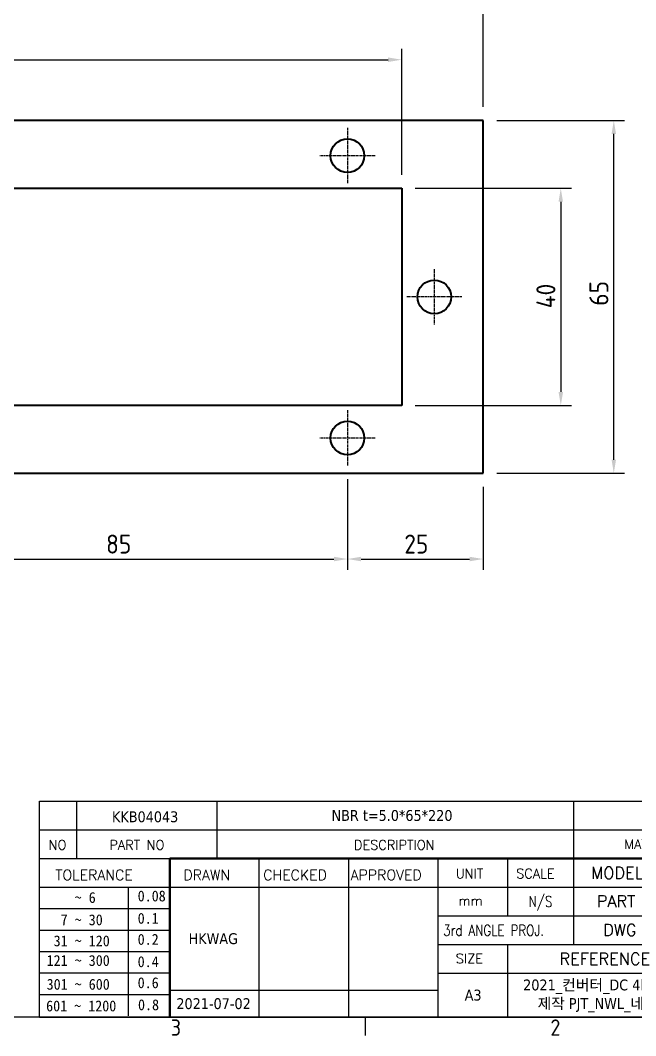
# Model space of a CAD drawing. Header units: millimetres. Extents: x 0 to 420, y 0 to 297.
# Drawn here: x 216.4 to 329.8, y 6.6 to 193.6 of the extents above; entities that cross this region are included whole.
import ezdxf
from ezdxf.enums import TextEntityAlignment as Align

# ---------------------------------------------------------------- set-up
doc = ezdxf.new("R2010")
doc.units = ezdxf.units.MM
doc.linetypes.add('CHAIN', pattern=[0.7087, 0.4724, -0.0591, 0.1181, -0.0591])
doc.layers.get('0').update_dxf_attribs({"color": 3, "lineweight": 25, "true_color": 0x00ff00})
for name, color, linetype, lineweight, true_color in [('가시적인 것(ISO)', 3, 'Continuous', 40, 0x00ff00), ('제목(ISO)', 5, 'Continuous', 50, 0x0000ff), ('중심 표식(ISO)', 1, 'Continuous', 25, 0xff0000), ('치수(ISO)', 2, 'Continuous', 25, 0xffff00)]:
    doc.layers.add(name, color=color, linetype=linetype, lineweight=lineweight, true_color=true_color)
doc.layers.add('경계(ISO)', color=7, linetype='Continuous', lineweight=25)
doc.styles.add('HAN_291', font='')
doc.styles.add('RC_284', font='ROMANC.shx')
doc.styles.add('RC_287', font='ROMANC.shx')
doc.styles.add('RC_292', font='ROMANC.shx')
doc.styles.add('문자 텍스트_PSTEK_POSCO', font='isocp.shx')
doc.styles.add('치수 텍스트_PSTEK_POSCO', font='isocp.shx')
doc.styles.add('텍스트 스타일198', font='tahoma.ttf')
doc.styles.add('텍스트 스타일333', font='ROMANC.shx', dxfattribs={"width": 0.800000011920929})
doc.styles.get('HAN_291').set_extended_font_data('GulimChe')
doc.dimstyles.new('치수_PSTEK_POSCO', dxfattribs={"dimtxt": 3.5, "dimasz": 2.5, "dimexe": 2, "dimexo": 2.5, "dimgap": 1, "dimtad": 1, "dimrnd": 1e-08, "dimdsep": 46, "dimtxsty": '치수 텍스트_PSTEK_POSCO', "dimcen": 0.09, "dimdle": 10, "dimclrd": 7, "dimclre": 7, "dimclrt": 2, "dimadec": 1, "dimazin": 2, "dimtfac": 1, "dimtmove": 0, "dimatfit": 3, "dimfxl": 1, "dimtolj": 1, "dimlwd": -1, "dimlwe": -1, "dimarcsym": 0})

# ---------------------------------------------------------------- blocks, each defined once
blk = doc.blocks.new('경계 Default Border')
at = {"layer": '경계(ISO)'}
blk.add_line((280, 10), (280, 6.599999666213989), dxfattribs=at)
at = {"layer": '경계(ISO)', "flags": 128}
blk.add_lwpolyline([(10, 10), (10, 287.0000076293945), (410, 287.0000076293945), (410, 10), (10, 10)], dxfattribs=at)
at = {"layer": '경계(ISO)', "color": 2, "true_color": 0xffff00, "char_height": 3.00000011920929, "attachment_point": 7, "style": '문자 텍스트_PSTEK_POSCO'}
for s, insert in [('3', (244.1685395229535, 6.57139439638704)), ('2', (314.127739416884, 6.57139439638704))]:
    blk.add_mtext(s, dxfattribs=dict(at, insert=insert))
blk = doc.blocks.new('제목 블록 PSTEK')
at = {"color": 180, "true_color": 0x3f00ff}
for p, q in [((182.475792979055, 11.79100474011392), (182.4757929790549, 51.56524660363496)), ((182.4757929790549, 51.56524660363496), (372.4757929537551, 51.56524660363496)), ((189.2651435055721, 51.56524660363496), (189.2651435055722, 41.00524660363494)), ((215.2152739891528, 41.00524660363494), (215.2152739891528, 51.56524660363496)), ((280.8758854511282, 51.56524660363496), (280.8758854511282, 41.00524660363494)), ((182.475792979055, 46.2852466036349), (372.4757929537551, 46.28524660363492)), ((182.475792979055, 41.00524660363493), (206.451475290024, 41.00524660363493)), ((222.9401812389276, 11.79100474011392), (222.9401812389276, 41.00524660363494)), ((239.4288871878316, 11.79100474011392), (239.4288871878316, 41.00524660363494)), ((255.9175931367356, 11.79100474011392), (255.9175931367356, 41.00524660363494)), ((268.6918866058747, 41.00524660363494), (268.6918866058747, 30.44524660363498)), ((280.8758854511282, 41.00524660363494), (280.8758854511282, 25.16524660363502)), ((182.475792979055, 35.72524660363497), (206.451475290024, 35.72524660363497)), ((198.8621818849491, 12.02524660363491), (198.8621818849491, 35.72524660363497)), ((206.451475290024, 35.72524660363497), (372.4757929537551, 35.72524660363497)), ((182.475792979055, 31.77524660363492), (206.451475290024, 31.77524660363492)), ((255.917593136736, 30.44524660363498), (372.4757929537552, 30.44524660363501)), ((182.475792979055, 27.82524660363487), (206.451475290024, 27.82524660363487)), ((255.9175931367359, 25.16524660363502), (372.4757929537552, 25.165246603635)), ((268.6918866058744, 25.16524660363502), (268.6918866058744, 11.79100474011392)), ((182.475792979055, 23.87524660363505), (206.451475290024, 23.87524660363505)), ((182.475792979055, 19.92524660363478), (206.451475290024, 19.92524660363478)), ((255.9175931367359, 19.88524660363481), (310.0881549537553, 19.88524660363481)), ((182.475792979055, 15.97524660363496), (206.451475290024, 15.97524660363496)), ((206.451475290024, 16.74100474011396), (255.9175931367359, 16.74100474011396)), ((182.475792979055, 11.79100474011392), (372.4757929537551, 11.79100474011389))]:
    blk.add_line(p, q, dxfattribs=at)
at = {"color": 7, "lineweight": 50}
for p, q in [((206.4514752900237, 11.79100474011392), (206.4514752900237, 41.00524660363494)), ((206.451475290024, 41.00524660363494), (372.4757929537551, 41.00524660363496))]:
    blk.add_line(p, q, dxfattribs=at)
at = {"layer": '제목(ISO)', "lineweight": 18}
blk.add_line((182.475792979055, 35.72500474011393), (182.475792979055, 11.79100474011392), dxfattribs=at)
at = {"color": 2, "true_color": 0xffff00}
for s, height, style, p in [('NO', 1.742399930953979, 'RC_284', (184.135398793432, 42.62317362549192)), ('PART NO', 1.742399930953979, 'RC_284', (195.3359407378685, 42.62317362549192)), ('DESCRIPTION', 1.742399930953979, 'RC_284', (240.4025565652523, 42.62317362549192)), ('MODEL NAME', 2.178000062704086, 'RC_292', (284.096330289083, 37.25462520371384)), (' TOLERANCE', 1.899999976158142, 'RC_287', (184.0872874387979, 37.00893196870329)), ('DRAWN', 1.899999976158142, 'RC_287', (208.9766620976279, 37.00893196870329)), ('CHECKED', 1.899999976158142, 'RC_287', (223.6856844514997, 37.00893196870329)), ('APPROVED', 1.899999976158142, 'RC_287', (239.7795453577791, 37.00893196870329)), ('UNIT', 1.742399930953979, 'RC_284', (259.1652673287452, 37.34317362549218)), ('SCALE', 1.742399930953979, 'RC_284', (270.2934779252897, 37.34317362549218)), ('    ~ 6', 2.000000029802322, 'HAN_291', (183.7721304966814, 32.8176515608431)), ('0.08', 2.000000029802322, 'HAN_291', (200.5467345600617, 33.09873600004101)), ('PART NAME', 2.178000062704086, 'RC_292', (285.1416959765849, 32.03045329421792)), ('mm', 1.742399930953979, 'RC_284', (259.6505418159997, 32.3543089683787)), ('  7 ~ 30', 2.000000029802322, 'HAN_291', (183.7721304966814, 28.70538114822415)), ('0.1', 2.000000029802322, 'HAN_291', (200.5467345600617, 28.98646558742206)), (' DWG NO.', 2.178000062704086, 'RC_292', (284.8124284083233, 26.75045329421772)), (' 31 ~ 120', 2.000000029802322, 'HAN_291', (183.7721304966814, 24.82628181916237)), ('0.2', 2.000000029802322, 'HAN_291', (200.5467345600617, 25.10736625836028)), ('121 ~ 300', 2.000000029802322, 'HAN_291', (183.7721304966814, 21.21401206133254)), ('0.4', 2.000000029802322, 'HAN_291', (200.5467345600617, 20.99509650053045)), ('SIZE', 1.742399930953979, 'RC_284', (259.1652673287452, 21.69497768947366)), ('REFERENCE', 2.178000062704086, 'RC_292', (278.2741065029841, 21.43214925458022)), ('301 ~ 600', 2.000000029802322, 'HAN_291', (183.7721304966814, 16.83491273227077)), ('0.6', 2.000000029802322, 'HAN_291', (200.5467345600617, 17.11599717146868)), ('0.8', 2.000000029802322, 'HAN_291', (200.6097246063884, 13.05732192299702)), ('601 ~ 1200', 2.000000029802322, 'HAN_291', (183.6802025156883, 12.84759660881125))]:
    blk.add_text(s, height=height, dxfattribs=dict(at, style=style)).set_placement(p)
at = {"color": 2, "true_color": 0xffff00, "style": 'RC_284'}
blk.add_text('MATERIAL', height=1.742399930953979, dxfattribs=at).set_placement((295.4820202024417, 43.64524660363492), align=Align.MIDDLE_CENTER)
at = {"color": 7, "style": '텍스트 스타일333', "width": 0.7999999523162842}
blk.add_text('N/S', height=2.000000029802322, dxfattribs=at).set_placement((274.7838860285014, 33.08524660363496), align=Align.MIDDLE_CENTER)
at = {"color": 2, "true_color": 0xffff00, "style": '텍스트 스타일333', "width": 0.7999999523162842}
blk.add_text('3rd ANGLE PROJ.', height=2.000000029802322, dxfattribs=at).set_placement((256.8430306642954, 26.76148381654429))
at = {"layer": '제목(ISO)', "color": 7, "style": '텍스트 스타일198'}
for tag, p in [('부품_번호_001', (195.8125351691155, 47.68004260673702)), ('설명_001', (236.2666800733081, 47.92245856837096)), ('재질_001', (292.7761773320554, 47.92524658873383)), ("3._Q'TY_001", (312.7051684940307, 47.92188863680521)), ('질량\\P3;_001', (350.3046145979153, 48.1643332325385)), ('1._MODEL_NAME_001', (332.0304049806628, 37.36524659519486)), ('제목_001', (336.3979558886313, 32.12268535370653)), ('부품_번호_001', (334.4717754223474, 26.8052465951949)), ('설계자_001', (209.9396160013646, 25.23446884679021)), ('프로젝트_001', (271.5781103856521, 16.70760140974343)), ('시트_크기_001', (260.807090429518, 14.83812566343425)), ('작성_날짜_001', (207.6770236384131, 13.26600473167383)), ('프로젝트_002', (274.2373147712887, 13.28105905531428))]:
    blk.add_attdef(tag, p, '', height=2.000000029802322, dxfattribs=at)
for tag, p in [('4._COLOR', (327.6805273250926, 48.92524660363493)), ('점검자', (231.1845342133799, 26.23312567187446)), ('엔지니어링_승인자', (247.673240162284, 26.23312567187446)), ('점검_날짜', (231.1845342133799, 14.26600474011394)), ('엔지니어링_승인_날짜', (247.6732401622839, 14.26600474011394))]:
    blk.add_attdef(tag, text='', height=2.000000029802322, dxfattribs=at).set_placement(p, align=Align.MIDDLE_CENTER)
blk = doc.blocks.new('*D24')
at = {"layer": 'Defpoints', "color": 0, "transparency": 16777216}
for p in [(191.7280401837267, 111.5458776449596), (276.7280401837268, 111.5458776449596), (276.7280401837268, 94.36085174708495)]:
    blk.add_point(p, dxfattribs=at)
at = {"layer": '치수(ISO)', "color": 7, "transparency": 16777216}
for p, q in [((191.7280401837267, 109.0458776449596), (191.7280401837267, 92.36085174708495)), ((276.7280401837268, 109.0458776449596), (276.7280401837268, 92.36085174708495)), ((194.2280401837267, 94.36085174708495), (274.2280401837268, 94.36085174708495))]:
    blk.add_line(p, q, dxfattribs=at)
for points in [[(194.2280401837267, 94.77751841375162), (194.2280401837267, 93.94418508041828), (191.7280401837267, 94.36085174708495)], [(274.2280401837268, 94.77751841375162), (274.2280401837268, 93.94418508041828), (276.7280401837268, 94.36085174708495)]]:
    blk.add_solid(points, dxfattribs=at)
at = {"layer": '치수(ISO)', "color": 2, "transparency": 16777216, "insert": (232.2405528103115, 97.11085174708495), "char_height": 3.5, "attachment_point": 4, "style": '치수 텍스트_PSTEK_POSCO'}
blk.add_mtext('\\A1;85', dxfattribs=at)
blk = doc.blocks.new('*D25')
at = {"layer": 'Defpoints', "color": 0, "transparency": 16777216}
for p in [(276.7280401837268, 111.5458776449596), (301.7280401837268, 110.1458776449596), (301.7280401837268, 94.36085174708495)]:
    blk.add_point(p, dxfattribs=at)
at = {"layer": '치수(ISO)', "color": 7, "transparency": 16777216}
for p, q in [((276.7280401837268, 109.0458776449596), (276.7280401837268, 92.36085174708495)), ((301.7280401837268, 107.6458776449596), (301.7280401837268, 92.36085174708495)), ((279.2280401837268, 94.36085174708495), (299.2280401837268, 94.36085174708495))]:
    blk.add_line(p, q, dxfattribs=at)
for points in [[(279.2280401837268, 94.77751841375162), (279.2280401837268, 93.94418508041828), (276.7280401837268, 94.36085174708495)], [(299.2280401837268, 94.77751841375162), (299.2280401837268, 93.94418508041828), (301.7280401837268, 94.36085174708495)]]:
    blk.add_solid(points, dxfattribs=at)
at = {"layer": '치수(ISO)', "color": 2, "transparency": 16777216, "insert": (287.1961138339335, 97.11119623527392), "char_height": 3.5, "attachment_point": 4, "style": '치수 텍스트_PSTEK_POSCO'}
blk.add_mtext('\\A1;25', dxfattribs=at)
blk = doc.blocks.new('*D30')
at = {"layer": 'Defpoints', "color": 0, "transparency": 16777216}
for p in [(286.7280401837268, 162.6458776449596), (286.7280401837268, 122.6458776449596), (316.0396513031524, 122.6458776449596)]:
    blk.add_point(p, dxfattribs=at)
at = {"layer": '치수(ISO)', "color": 7, "transparency": 16777216}
for p, q in [((289.2280401837268, 162.6458776449596), (318.0396513031524, 162.6458776449596)), ((316.0396513031524, 160.1458776449596), (316.0396513031524, 125.1458776449596)), ((289.2280401837268, 122.6458776449596), (318.0396513031524, 122.6458776449596))]:
    blk.add_line(p, q, dxfattribs=at)
for points in [[(315.6229846364857, 160.1458776449596), (316.4563179698191, 160.1458776449596), (316.0396513031524, 162.6458776449596)], [(315.6229846364857, 125.1458776449596), (316.4563179698191, 125.1458776449596), (316.0396513031524, 122.6458776449596)]]:
    blk.add_solid(points, dxfattribs=at)
at = {"layer": '치수(ISO)', "color": 2, "transparency": 16777216, "insert": (313.2896513031524, 140.5444996922037), "char_height": 3.5, "attachment_point": 4, "rotation": 90, "style": '치수 텍스트_PSTEK_POSCO'}
blk.add_mtext('\\A1;40', dxfattribs=at)
blk = doc.blocks.new('*D31')
at = {"layer": 'Defpoints', "color": 0, "transparency": 16777216}
for p in [(301.7280401837268, 175.1458776449596), (325.8077718326581, 175.1458776449595), (301.7280401837268, 110.1458776449596)]:
    blk.add_point(p, dxfattribs=at)
at = {"layer": '치수(ISO)', "color": 7, "transparency": 16777216}
for p, q in [((304.2280401837268, 175.1458776449596), (327.8077718326581, 175.1458776449595)), ((325.807771832658, 112.6458776449596), (325.8077718326581, 172.6458776449595)), ((304.2280401837268, 110.1458776449596), (327.807771832658, 110.1458776449596))]:
    blk.add_line(p, q, dxfattribs=at)
for points in [[(325.3911051659914, 172.6458776449595), (326.2244384993248, 172.6458776449595), (325.8077718326581, 175.1458776449595)], [(325.3911051659913, 112.6458776449596), (326.2244384993247, 112.6458776449596), (325.807771832658, 110.1458776449596)]]:
    blk.add_solid(points, dxfattribs=at)
at = {"layer": '치수(ISO)', "color": 2, "transparency": 16777216, "insert": (323.057771832658, 141.0005197063411), "char_height": 3.5, "attachment_point": 4, "rotation": 90, "style": '치수 텍스트_PSTEK_POSCO'}
blk.add_mtext('\\A1;65', dxfattribs=at)
blk = doc.blocks.new('*D32')
at = {"layer": 'Defpoints', "color": 0, "transparency": 16777216}
for p in [(286.7280401837268, 186.3185647176508), (96.72804018372676, 162.6458776449595), (286.7280401837268, 162.6458776449596)]:
    blk.add_point(p, dxfattribs=at)
at = {"layer": '치수(ISO)', "color": 7, "transparency": 16777216}
for p, q in [((96.72804018372676, 165.1458776449595), (96.72804018372676, 188.3185647176508)), ((286.7280401837268, 165.1458776449596), (286.7280401837268, 188.3185647176508)), ((99.22804018372676, 186.3185647176508), (284.2280401837268, 186.3185647176508))]:
    blk.add_line(p, q, dxfattribs=at)
for points in [[(99.22804018372676, 186.7352313843175), (99.22804018372676, 185.9018980509842), (96.72804018372676, 186.3185647176508)], [(284.2280401837268, 186.7352313843175), (284.2280401837268, 185.9018980509842), (286.7280401837268, 186.3185647176508)]]:
    blk.add_solid(points, dxfattribs=at)
at = {"layer": '치수(ISO)', "color": 2, "transparency": 16777216, "insert": (188.9205471526059, 189.0685647176508), "char_height": 3.5, "attachment_point": 4, "style": '치수 텍스트_PSTEK_POSCO'}
blk.add_mtext('\\A1;190', dxfattribs=at)
blk = doc.blocks.new('*D33')
at = {"layer": 'Defpoints', "color": 0, "transparency": 16777216}
for p in [(81.72804018372676, 195.1458776449596), (81.72804018372676, 175.1458776449596), (301.7280401837268, 175.1458776449596)]:
    blk.add_point(p, dxfattribs=at)
at = {"layer": '치수(ISO)', "color": 7, "transparency": 16777216}
for p, q in [((81.72804018372676, 177.6458776449596), (81.72804018372676, 197.1458776449596)), ((301.7280401837268, 177.6458776449596), (301.7280401837268, 197.1458776449596)), ((299.2280401837268, 195.1458776449596), (84.22804018372676, 195.1458776449596))]:
    blk.add_line(p, q, dxfattribs=at)
for points in [[(84.22804018372676, 195.5625443116262), (84.22804018372676, 194.7292109782929), (81.72804018372676, 195.1458776449596)], [(299.2280401837268, 195.5625443116262), (299.2280401837268, 194.7292109782929), (301.7280401837268, 195.1458776449596)]]:
    blk.add_solid(points, dxfattribs=at)
at = {"layer": '치수(ISO)', "color": 2, "transparency": 16777216, "insert": (188.5322232545929, 197.8962221331485), "char_height": 3.5, "attachment_point": 4, "style": '치수 텍스트_PSTEK_POSCO'}
blk.add_mtext('\\A1;220', dxfattribs=at)

msp = doc.modelspace()

# ---------------------------------------------------------------- linework, layer by layer
at = {"layer": '가시적인 것(ISO)'}
for p, q in [((301.7280401837268, 175.1458776449596), (81.72804018372673, 175.1458776449596)), ((301.7280401837268, 110.1458776449596), (301.7280401837268, 175.1458776449596)), ((96.72804018372675, 162.6458776449596), (286.7280401837268, 162.6458776449596)), ((286.7280401837268, 162.6458776449596), (286.7280401837268, 122.6458776449596)), ((286.7280401837268, 122.6458776449596), (96.72804018372673, 122.6458776449596)), ((81.72804018372676, 110.1458776449596), (301.7280401837268, 110.1458776449596))]:
    msp.add_line(p, q, dxfattribs=at)
for centre in [(276.7280401837268, 168.6458776449596), (292.7280401837268, 142.6458776449596), (276.7280401837268, 116.6458776449596)]:
    msp.add_circle(centre, 3.100000000000001, dxfattribs=at)
at = {"layer": '중심 표식(ISO)', "linetype": 'CHAIN'}
for p, q in [((276.7280401837268, 173.7458776449596), (276.7280401837268, 163.5458776449596)), ((281.8280401837267, 168.6458776449596), (271.6280401837267, 168.6458776449596)), ((292.7280401837268, 147.7458776449596), (292.7280401837268, 137.5458776449596)), ((297.8280401837268, 142.6458776449596), (287.6280401837267, 142.6458776449596)), ((276.7280401837268, 121.7458776449595), (276.7280401837268, 111.5458776449596)), ((281.8280401837267, 116.6458776449596), (271.6280401837267, 116.6458776449596))]:
    msp.add_line(p, q, dxfattribs=at)

# ---------------------------------------------------------------- block references
msp.add_blockref('경계 Default Border', (0, 0))
ref = msp.add_blockref('제목 블록 PSTEK', (37.52420704624484, -1.791004740113895))
ref.add_attrib('설계자_001', 'HKWAG', (247.4638230476094, 23.44346410667632), dxfattribs={"layer": '제목(ISO)', "color": 7, "height": 2.000000029802322, "style": '텍스트 스타일198'})
ref.add_attrib('프로젝트_001', '2021_컨버터_DC 4kW 집진기', (309.1023174318968, 14.91659666962954), dxfattribs={"layer": '제목(ISO)', "color": 7, "height": 2.000000029802322, "style": '텍스트 스타일198'})
ref.add_attrib('시트_크기_001', 'A3', (298.3312974757628, 13.04712092332036), dxfattribs={"layer": '제목(ISO)', "color": 7, "height": 2.000000029802322, "style": '텍스트 스타일198'})
ref.add_attrib('작성_날짜_001', '2021-07-02', (245.201230684658, 11.47499999155994), dxfattribs={"layer": '제목(ISO)', "color": 7, "height": 2.000000029802322, "style": '텍스트 스타일198'})
ref.add_attrib('설명_001', 'NBR t=5.0*65*220', (273.790887119553, 46.13145382825707), dxfattribs={"layer": '제목(ISO)', "color": 7, "height": 2.000000029802322, "style": '텍스트 스타일198'})
ref.add_attrib('부품_번호_001', 'KKB04043', (233.3367422153603, 45.88903786662313), dxfattribs={"layer": '제목(ISO)', "color": 7, "height": 2.000000029802322, "style": '텍스트 스타일198'})
ref.add_attrib('프로젝트_002', '제작 PJT_NWL_네오디아', (311.7615218175334, 11.49005431520039), dxfattribs={"layer": '제목(ISO)', "color": 7, "height": 2.000000029802322, "style": '텍스트 스타일198'})

# ---------------------------------------------------------------- dimensions: what is measured, and where the dimension line sits
at = {"layer": '치수(ISO)', "color": 7}
for base, p1, p2, angle, picture, middle in [((81.72804018372676, 195.1458776449596), (301.7280401837268, 175.1458776449596), (81.72804018372676, 175.1458776449596), 180, '*D33', (191.7280401837267, 195.1458776449596)), ((286.7280401837268, 186.3185647176508), (96.72804018372676, 162.6458776449595), (286.7280401837268, 162.6458776449596), 180, '*D32', (191.7280401837268, 186.3185647176508)), ((325.8077718326581, 175.1458776449595), (301.7280401837268, 110.1458776449596), (301.7280401837268, 175.1458776449596), 90, '*D31', (325.807771832658, 143.1027314892052)), ((316.0396513031524, 122.6458776449596), (286.7280401837268, 162.6458776449596), (286.7280401837268, 122.6458776449596), 90, '*D30', (316.0396513031524, 142.6458776449596)), ((276.7280401837268, 94.36085174708495), (191.7280401837267, 111.5458776449596), (276.7280401837268, 111.5458776449596), 180, '*D24', (234.2380401837268, 94.36085174708495)), ((301.7280401837268, 94.36085174708495), (276.7280401837268, 111.5458776449596), (301.7280401837268, 110.1458776449596), 180, '*D25', (289.2380401837268, 94.36085174708495))]:
    dim = msp.add_linear_dim(base=base, p1=p1, p2=p2, angle=angle, dimstyle='치수_PSTEK_POSCO', override={"dimdec": 2, "dimtp": 0, "dimtm": -0, "dimtdec": 2, "dimtofl": 0, "dimatfit": 1}, dxfattribs=at)
    dim.commit()
    dim.dimension.update_dxf_attribs({"geometry": picture, "text_midpoint": middle, "dimtype": 160})

doc.saveas('drawing.dxf')
